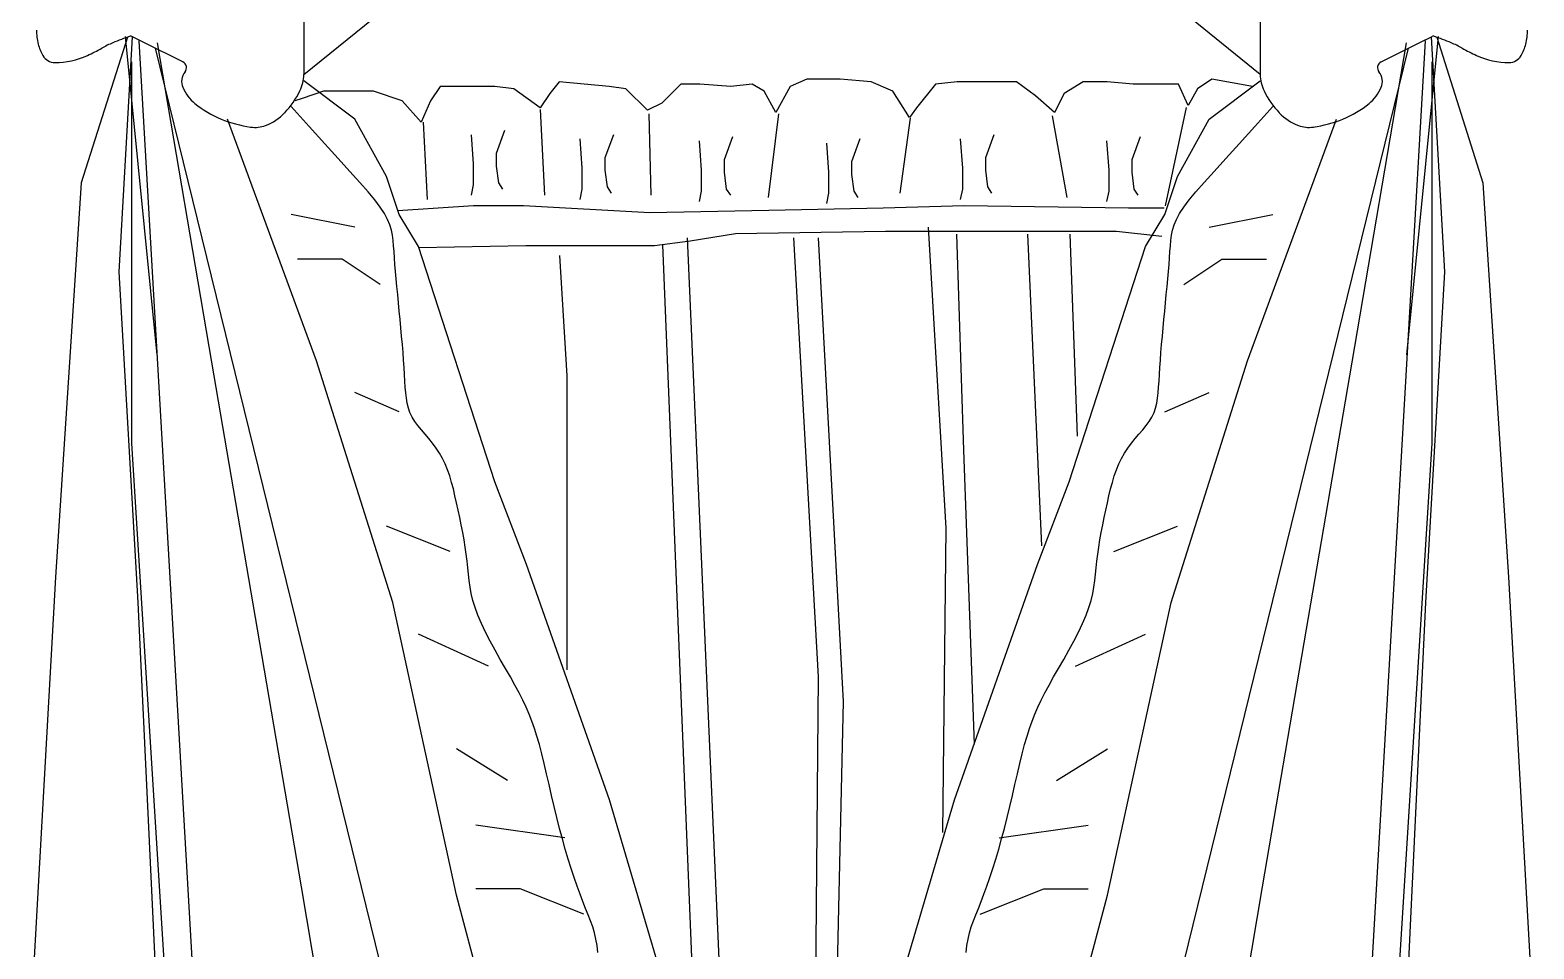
# Model space of a CAD drawing. Header units: inches. Extents: x 3.4 to 45.9, y 7.2 to 32.
# Drawn here: x 37.779 to 38.58, y 26.329 to 26.818 of the extents above; entities that cross this region are included whole.
import ezdxf

# ---------------------------------------------------------------- set-up
doc = ezdxf.new("R2010")
doc.units = ezdxf.units.IN
doc.header["$MEASUREMENT"] = 0
doc.layers.add('02', color=2, linetype='Continuous')
doc.layers.add('4', color=4, linetype='Continuous')

msp = doc.modelspace()

# ---------------------------------------------------------------- linework, layer by layer
at = {"layer": '02'}
for p, q in [((37.92514, 26.79407), (37.97934, 26.83808)), ((38.43402, 26.79407), (38.37982, 26.83808)), ((37.92514, 26.82793), (37.92514, 26.79407)), ((38.43402, 26.82793), (38.43402, 26.79407)), ((37.8269, 26.68911), (37.83405, 26.81419)), ((37.84706, 26.64493), (37.83029, 26.81438)), ((37.83741, 26.81205), (37.87615, 26.14097)), ((37.86078, 26.80084), (37.84045, 26.811)), ((38.03015, 26.05937), (37.84628, 26.80808)), ((37.87611, 26.64108), (37.84723, 26.811)), ((38.32901, 26.05937), (38.51288, 26.80808)), ((38.52174, 26.81205), (38.48301, 26.14097)), ((38.48305, 26.64108), (38.51193, 26.811)), ((38.49838, 26.80084), (38.5187, 26.811)), ((38.5121, 26.64493), (38.52887, 26.81438)), ((38.5187, 26.811), (38.52548, 26.81438)), ((38.53225, 26.68911), (38.5251, 26.81419)), ((37.83368, 26.5977), (37.83368, 26.80084)), ((38.52548, 26.5977), (38.52548, 26.80084)), ((37.95224, 26.77037), (37.92514, 26.79068)), ((38.19286, 26.79157), (38.18399, 26.78777)), ((38.2106, 26.79157), (38.19286, 26.79157)), ((38.22708, 26.7903), (38.2106, 26.79157)), ((38.40831, 26.79157), (38.4007, 26.7865)), ((38.40692, 26.77037), (38.43402, 26.79068)), ((38.42985, 26.78777), (38.40831, 26.79157)), ((37.93559, 26.78523), (37.92418, 26.78143)), ((37.9622, 26.78523), (37.93559, 26.78523)), ((37.97741, 26.78017), (37.9622, 26.78523)), ((37.99769, 26.78777), (37.99262, 26.78017)), ((38.02684, 26.78777), (37.99769, 26.78777)), ((38.03697, 26.7865), (38.02684, 26.78777)), ((38.05091, 26.77637), (38.03697, 26.7865)), ((38.05598, 26.78397), (38.05091, 26.77637)), ((38.06105, 26.7903), (38.05598, 26.78397)), ((38.08767, 26.78777), (38.06105, 26.7903)), ((38.09654, 26.7865), (38.08767, 26.78777)), ((38.10795, 26.7751), (38.09654, 26.7865)), ((38.12569, 26.78903), (38.11555, 26.7789)), ((38.13583, 26.78903), (38.12569, 26.78903)), ((38.1523, 26.78777), (38.13583, 26.78903)), ((38.16371, 26.78903), (38.1523, 26.78777)), ((38.17005, 26.78523), (38.16371, 26.78903)), ((38.17638, 26.77383), (38.17005, 26.78523)), ((38.18399, 26.78777), (38.17638, 26.77383)), ((38.23848, 26.78523), (38.22708, 26.7903)), ((38.24735, 26.7713), (38.23848, 26.78523)), ((38.2613, 26.78903), (38.25116, 26.77637)), ((38.2727, 26.7903), (38.2613, 26.78903)), ((38.30439, 26.7903), (38.2727, 26.7903)), ((38.31452, 26.7827), (38.30439, 26.7903)), ((38.32466, 26.77383), (38.31452, 26.7827)), ((38.32973, 26.78397), (38.32466, 26.77383)), ((38.33987, 26.7903), (38.32973, 26.78397)), ((38.35254, 26.7903), (38.33987, 26.7903)), ((38.36649, 26.78903), (38.35254, 26.7903)), ((38.39056, 26.78903), (38.36649, 26.78903)), ((38.39563, 26.77763), (38.39056, 26.78903)), ((38.4007, 26.7865), (38.39563, 26.77763)), ((37.9279, 26.76648), (37.91836, 26.77714)), ((37.92418, 26.78143), (37.92038, 26.78017)), ((37.98755, 26.76877), (37.97741, 26.78017)), ((37.99262, 26.78017), (37.98755, 26.76877)), ((38.0509, 26.7754), (38.05313, 26.72983)), ((38.11555, 26.7789), (38.10795, 26.7751)), ((38.25116, 26.77637), (38.24735, 26.7713)), ((38.39456, 26.77651), (38.38343, 26.72427)), ((38.43125, 26.76648), (38.44079, 26.77714)), ((37.93191, 26.64171), (37.88449, 26.77037)), ((37.96917, 26.7399), (37.95224, 26.77037)), ((37.98862, 26.76873), (37.99085, 26.7276)), ((38.10873, 26.77318), (38.10985, 26.72983)), ((38.17769, 26.77318), (38.17213, 26.72872)), ((38.24775, 26.77096), (38.24219, 26.73094)), ((38.32338, 26.77207), (38.33116, 26.72872)), ((38.38998, 26.7399), (38.40692, 26.77037)), ((38.42724, 26.64171), (38.47467, 26.77037)), ((37.93625, 26.75726), (37.9279, 26.76648)), ((38.0142, 26.76206), (38.01531, 26.7465)), ((38.032, 26.76429), (38.02755, 26.75206)), ((38.07203, 26.75984), (38.07315, 26.74428)), ((38.08983, 26.76206), (38.08538, 26.74984)), ((38.13543, 26.75873), (38.13654, 26.74317)), ((38.15322, 26.76095), (38.14877, 26.74873)), ((38.22106, 26.75984), (38.21661, 26.74761)), ((38.27444, 26.75984), (38.27556, 26.74428)), ((38.29224, 26.76206), (38.28779, 26.74984)), ((38.35229, 26.75873), (38.35341, 26.74317)), ((38.37009, 26.76095), (38.36564, 26.74873)), ((38.4229, 26.75726), (38.43125, 26.76648)), ((37.94349, 26.74932), (37.93625, 26.75726)), ((38.02755, 26.75206), (38.02755, 26.74539)), ((38.20327, 26.75762), (38.20438, 26.74206)), ((38.41567, 26.74932), (38.4229, 26.75726)), ((37.9497, 26.74251), (37.94349, 26.74932)), ((38.01531, 26.7465), (38.01531, 26.73539)), ((38.02755, 26.74539), (38.02866, 26.7365)), ((38.07315, 26.74428), (38.07315, 26.73316)), ((38.08538, 26.74984), (38.08538, 26.74317)), ((38.08538, 26.74317), (38.08649, 26.73427)), ((38.13654, 26.74317), (38.13654, 26.73205)), ((38.14877, 26.74873), (38.14877, 26.74206)), ((38.21661, 26.74761), (38.21661, 26.74094)), ((38.27556, 26.74428), (38.27556, 26.73316)), ((38.28779, 26.74984), (38.28779, 26.74317)), ((38.28779, 26.74317), (38.2889, 26.73427)), ((38.35341, 26.74317), (38.35341, 26.73205)), ((38.36564, 26.74873), (38.36564, 26.74206)), ((38.40946, 26.74251), (38.41567, 26.74932)), ((37.95495, 26.73668), (37.9497, 26.74251)), ((37.95933, 26.73167), (37.95495, 26.73668)), ((37.97595, 26.71958), (37.96917, 26.7399)), ((38.01531, 26.73539), (38.0142, 26.72983)), ((38.02866, 26.7365), (38.03088, 26.73316)), ((38.14877, 26.74206), (38.14988, 26.73316)), ((38.20438, 26.74206), (38.20438, 26.73094)), ((38.21661, 26.74094), (38.21772, 26.73205)), ((38.36564, 26.74206), (38.36675, 26.73316)), ((38.38321, 26.71958), (38.38998, 26.7399)), ((38.39983, 26.73167), (38.40421, 26.73668)), ((38.40421, 26.73668), (38.40946, 26.74251)), ((37.96291, 26.72734), (37.95933, 26.73167)), ((37.96579, 26.72353), (37.96291, 26.72734)), ((38.07315, 26.73316), (38.07203, 26.7276)), ((38.08649, 26.73427), (38.08872, 26.73094)), ((38.13654, 26.73205), (38.13543, 26.72649)), ((38.14988, 26.73316), (38.15211, 26.72983)), ((38.20438, 26.73094), (38.20327, 26.72538)), ((38.21772, 26.73205), (38.21995, 26.72872)), ((38.27556, 26.73316), (38.27444, 26.7276)), ((38.2889, 26.73427), (38.29113, 26.73094)), ((38.35341, 26.73205), (38.35229, 26.72649)), ((38.36675, 26.73316), (38.36898, 26.72983)), ((38.39337, 26.72353), (38.39624, 26.72734)), ((38.39624, 26.72734), (38.39983, 26.73167)), ((37.95224, 26.71281), (37.91836, 26.71958)), ((37.96802, 26.72011), (37.96579, 26.72353)), ((37.96971, 26.71697), (37.96802, 26.72011)), ((37.97522, 26.72175), (38.01543, 26.72443)), ((37.98611, 26.70265), (37.97595, 26.71958)), ((38.01543, 26.72443), (38.04204, 26.72443)), ((38.04204, 26.72443), (38.10921, 26.72063)), ((38.10921, 26.72063), (38.17258, 26.7219)), ((38.17258, 26.7219), (38.23341, 26.72316)), ((38.23341, 26.72316), (38.2765, 26.72443)), ((38.2765, 26.72443), (38.36395, 26.72316)), ((38.36395, 26.72316), (38.38296, 26.72316)), ((38.37304, 26.70265), (38.38321, 26.71958)), ((38.38944, 26.71697), (38.39113, 26.72011)), ((38.39113, 26.72011), (38.39337, 26.72353)), ((38.40692, 26.71281), (38.44079, 26.71958)), ((37.97094, 26.71405), (37.96971, 26.71697)), ((37.97178, 26.71126), (37.97094, 26.71405)), ((37.97234, 26.70852), (37.97178, 26.71126)), ((38.25738, 26.7129), (38.26681, 26.55267)), ((38.38681, 26.70852), (38.38737, 26.71126)), ((38.38737, 26.71126), (38.38822, 26.71405)), ((38.38822, 26.71405), (38.38944, 26.71697)), ((37.97269, 26.70576), (37.97234, 26.70852)), ((37.97293, 26.70289), (37.97269, 26.70576)), ((37.97313, 26.69983), (37.97293, 26.70289)), ((38.02676, 26.57738), (37.98611, 26.70265)), ((38.04331, 26.7029), (37.98635, 26.70192)), ((38.11175, 26.7029), (38.04331, 26.7029)), ((38.13076, 26.70543), (38.11175, 26.7029)), ((38.11592, 26.70348), (38.13478, 26.24163)), ((38.12913, 26.70725), (38.14987, 26.23598)), ((38.15484, 26.70923), (38.13076, 26.70543)), ((38.23468, 26.7105), (38.15484, 26.70923)), ((38.18571, 26.70725), (38.19891, 26.4735)), ((38.19891, 26.70725), (38.21211, 26.4603)), ((38.35761, 26.7105), (38.23468, 26.7105)), ((38.27246, 26.70913), (38.27624, 26.59414)), ((38.31018, 26.70913), (38.31773, 26.54325)), ((38.3324, 26.57738), (38.37304, 26.70265)), ((38.33282, 26.70913), (38.33659, 26.60168)), ((38.38169, 26.70796), (38.35761, 26.7105)), ((38.38603, 26.69983), (38.38623, 26.70289)), ((38.38623, 26.70289), (38.38646, 26.70576)), ((38.38646, 26.70576), (38.38681, 26.70852)), ((37.94546, 26.69588), (37.92175, 26.69588)), ((37.96579, 26.68234), (37.94546, 26.69588)), ((37.97336, 26.69653), (37.97313, 26.69983)), ((37.97365, 26.69299), (37.97336, 26.69653)), ((38.06123, 26.69782), (38.065, 26.63373)), ((38.38551, 26.69299), (38.38579, 26.69653)), ((38.38579, 26.69653), (38.38603, 26.69983)), ((38.39337, 26.68234), (38.41369, 26.69588)), ((38.41369, 26.69588), (38.43741, 26.69588)), ((37.83706, 26.51306), (37.8269, 26.68911)), ((37.97397, 26.68924), (37.97365, 26.69299)), ((37.97432, 26.6853), (37.97397, 26.68924)), ((38.38483, 26.6853), (38.38519, 26.68924)), ((38.38519, 26.68924), (38.38551, 26.69299)), ((38.52209, 26.51306), (38.53225, 26.68911)), ((37.97471, 26.68121), (37.97432, 26.6853)), ((37.97511, 26.67698), (37.97471, 26.68121)), ((38.38405, 26.67698), (38.38445, 26.68121)), ((38.38445, 26.68121), (38.38483, 26.6853)), ((37.97553, 26.67265), (37.97511, 26.67698)), ((37.97595, 26.66823), (37.97553, 26.67265)), ((38.38321, 26.66823), (38.38363, 26.67265)), ((38.38363, 26.67265), (38.38405, 26.67698)), ((37.97637, 26.66377), (37.97595, 26.66823)), ((37.97679, 26.65929), (37.97637, 26.66377)), ((38.38237, 26.65929), (38.38278, 26.66377)), ((38.38278, 26.66377), (38.38321, 26.66823)), ((37.97719, 26.65484), (37.97679, 26.65929)), ((37.97757, 26.65046), (37.97719, 26.65484)), ((38.38158, 26.65046), (38.38197, 26.65484)), ((38.38197, 26.65484), (38.38237, 26.65929)), ((37.97793, 26.64618), (37.97757, 26.65046)), ((38.38123, 26.64618), (38.38158, 26.65046)), ((37.90169, 26.49152), (37.87611, 26.64108)), ((37.97256, 26.51306), (37.93191, 26.64171)), ((37.97825, 26.64205), (37.97793, 26.64618)), ((37.97853, 26.6381), (37.97825, 26.64205)), ((38.38062, 26.6381), (38.3809, 26.64205)), ((38.3809, 26.64205), (38.38123, 26.64618)), ((38.38659, 26.51306), (38.42724, 26.64171)), ((38.45747, 26.49152), (38.48305, 26.64108)), ((37.97877, 26.63438), (37.97853, 26.6381)), ((37.97896, 26.63091), (37.97877, 26.63438)), ((37.97915, 26.62768), (37.97896, 26.63091)), ((38.065, 26.63373), (38.065, 26.47727)), ((38.38, 26.62768), (38.38019, 26.63091)), ((38.38019, 26.63091), (38.38038, 26.63438)), ((38.38038, 26.63438), (38.38062, 26.6381)), ((37.97595, 26.61463), (37.95224, 26.62478)), ((37.97938, 26.62466), (37.97915, 26.62768)), ((37.97969, 26.62182), (37.97938, 26.62466)), ((38.37947, 26.62182), (38.37978, 26.62466)), ((38.37978, 26.62466), (38.38, 26.62768)), ((38.38321, 26.61463), (38.40692, 26.62478)), ((37.98013, 26.61914), (37.97969, 26.62182)), ((37.98076, 26.6166), (37.98013, 26.61914)), ((37.9816, 26.61416), (37.98076, 26.6166)), ((38.37755, 26.61416), (38.3784, 26.6166)), ((38.3784, 26.6166), (38.37902, 26.61914)), ((38.37902, 26.61914), (38.37947, 26.62182)), ((37.98272, 26.6118), (37.9816, 26.61416)), ((37.98414, 26.6095), (37.98272, 26.6118)), ((37.98581, 26.60722), (37.98414, 26.6095)), ((37.98767, 26.60494), (37.98581, 26.60722)), ((38.37149, 26.60494), (38.37334, 26.60722)), ((38.37334, 26.60722), (38.37501, 26.6095)), ((38.37501, 26.6095), (38.37643, 26.6118)), ((38.37643, 26.6118), (38.37755, 26.61416)), ((37.98964, 26.60264), (37.98767, 26.60494)), ((37.99167, 26.60028), (37.98964, 26.60264)), ((37.99368, 26.59784), (37.99167, 26.60028)), ((38.36548, 26.59784), (38.36749, 26.60028)), ((38.36749, 26.60028), (38.36952, 26.60264)), ((38.36952, 26.60264), (38.37149, 26.60494)), ((37.86078, 26.16433), (37.83368, 26.5977)), ((37.99561, 26.5953), (37.99368, 26.59784)), ((37.9974, 26.59262), (37.99561, 26.5953)), ((37.99899, 26.58979), (37.9974, 26.59262)), ((38.27624, 26.59414), (38.28189, 26.43768)), ((38.36016, 26.58979), (38.36175, 26.59262)), ((38.36175, 26.59262), (38.36354, 26.5953)), ((38.36354, 26.5953), (38.36548, 26.59784)), ((38.49838, 26.16433), (38.52548, 26.5977)), ((38.0004, 26.58681), (37.99899, 26.58979)), ((38.00165, 26.58368), (38.0004, 26.58681)), ((38.00277, 26.58042), (38.00165, 26.58368)), ((38.35639, 26.58042), (38.35751, 26.58368)), ((38.35751, 26.58368), (38.35875, 26.58681)), ((38.35875, 26.58681), (38.36016, 26.58979)), ((38.00378, 26.57702), (38.00277, 26.58042)), ((38.00471, 26.5735), (38.00378, 26.57702)), ((38.0437, 26.53337), (38.02676, 26.57738)), ((38.31546, 26.53337), (38.3324, 26.57738)), ((38.35445, 26.5735), (38.35538, 26.57702)), ((38.35538, 26.57702), (38.35639, 26.58042)), ((38.00558, 26.56985), (38.00471, 26.5735)), ((38.00643, 26.5661), (38.00558, 26.56985)), ((38.35272, 26.5661), (38.35357, 26.56985)), ((38.35357, 26.56985), (38.35445, 26.5735)), ((38.00728, 26.56224), (38.00643, 26.5661)), ((38.00811, 26.55831), (38.00728, 26.56224)), ((38.35104, 26.55831), (38.35188, 26.56224)), ((38.35188, 26.56224), (38.35272, 26.5661)), ((38.00305, 26.54014), (37.96917, 26.55368)), ((38.00892, 26.55434), (38.00811, 26.55831)), ((38.00968, 26.55037), (38.00892, 26.55434)), ((38.26681, 26.55267), (38.26492, 26.39056)), ((38.34947, 26.55037), (38.35024, 26.55434)), ((38.35024, 26.55434), (38.35104, 26.55831)), ((38.35611, 26.54014), (38.38998, 26.55368)), ((38.01039, 26.54642), (38.00968, 26.55037)), ((38.01104, 26.54253), (38.01039, 26.54642)), ((38.34812, 26.54253), (38.34876, 26.54642)), ((38.34876, 26.54642), (38.34947, 26.55037)), ((38.01161, 26.53873), (38.01104, 26.54253)), ((38.01208, 26.53506), (38.01161, 26.53873)), ((38.01246, 26.53153), (38.01208, 26.53506)), ((38.34669, 26.53153), (38.34707, 26.53506)), ((38.34707, 26.53506), (38.34755, 26.53873)), ((38.34755, 26.53873), (38.34812, 26.54253)), ((38.0128, 26.52811), (38.01246, 26.53153)), ((38.01317, 26.52472), (38.0128, 26.52811)), ((38.08773, 26.4081), (38.0437, 26.53337)), ((38.27142, 26.4081), (38.31546, 26.53337)), ((38.34598, 26.52472), (38.34635, 26.52811)), ((38.34635, 26.52811), (38.34669, 26.53153)), ((38.01363, 26.52131), (38.01317, 26.52472)), ((38.01425, 26.51782), (38.01363, 26.52131)), ((38.3449, 26.51782), (38.34552, 26.52131)), ((38.34552, 26.52131), (38.34598, 26.52472)), ((37.854, 26.15417), (37.83706, 26.51306)), ((38.00643, 26.35731), (37.97256, 26.51306)), ((38.0151, 26.51419), (38.01425, 26.51782)), ((38.01623, 26.51037), (38.0151, 26.51419)), ((38.34292, 26.51037), (38.34406, 26.51419)), ((38.34406, 26.51419), (38.3449, 26.51782)), ((38.35272, 26.35731), (38.38659, 26.51306)), ((38.50515, 26.15417), (38.52209, 26.51306)), ((38.01773, 26.50628), (38.01623, 26.51037)), ((38.01962, 26.50191), (38.01773, 26.50628)), ((38.33954, 26.50191), (38.34143, 26.50628)), ((38.34143, 26.50628), (38.34292, 26.51037)), ((38.02337, 26.4792), (37.98611, 26.49613)), ((38.02185, 26.49729), (38.01962, 26.50191)), ((38.02433, 26.49252), (38.02185, 26.49729)), ((38.33483, 26.49252), (38.33731, 26.49729)), ((38.33578, 26.4792), (38.37304, 26.49613)), ((38.33731, 26.49729), (38.33954, 26.50191)), ((37.92386, 26.36172), (37.90169, 26.49152)), ((38.02697, 26.48766), (38.02433, 26.49252)), ((38.0297, 26.48281), (38.02697, 26.48766)), ((38.32946, 26.48281), (38.33218, 26.48766)), ((38.33218, 26.48766), (38.33483, 26.49252)), ((38.4353, 26.36172), (38.45747, 26.49152)), ((38.03241, 26.47803), (38.0297, 26.48281)), ((38.32674, 26.47803), (38.32946, 26.48281)), ((38.03504, 26.47342), (38.03241, 26.47803)), ((38.03749, 26.46904), (38.03504, 26.47342)), ((38.19891, 26.4735), (38.19514, 26.07198)), ((38.32167, 26.46904), (38.32412, 26.47342)), ((38.32412, 26.47342), (38.32674, 26.47803)), ((38.03969, 26.46495), (38.03749, 26.46904)), ((38.04166, 26.46109), (38.03969, 26.46495)), ((38.3175, 26.46109), (38.31947, 26.46495)), ((38.31947, 26.46495), (38.32167, 26.46904)), ((38.04343, 26.45736), (38.04166, 26.46109)), ((38.04504, 26.45366), (38.04343, 26.45736)), ((38.21211, 26.4603), (38.20645, 26.21336)), ((38.31412, 26.45366), (38.31572, 26.45736)), ((38.31572, 26.45736), (38.3175, 26.46109)), ((38.04651, 26.44992), (38.04504, 26.45366)), ((38.04789, 26.44603), (38.04651, 26.44992)), ((38.31127, 26.44603), (38.31264, 26.44992)), ((38.31264, 26.44992), (38.31412, 26.45366)), ((38.0492, 26.4419), (38.04789, 26.44603)), ((38.05047, 26.43744), (38.0492, 26.4419)), ((38.30868, 26.43744), (38.30996, 26.4419)), ((38.30996, 26.4419), (38.31127, 26.44603)), ((38.03353, 26.41826), (38.00643, 26.43518)), ((38.05174, 26.43259), (38.05047, 26.43744)), ((38.05302, 26.42738), (38.05174, 26.43259)), ((38.30613, 26.42738), (38.30741, 26.43259)), ((38.30741, 26.43259), (38.30868, 26.43744)), ((38.32562, 26.41826), (38.35272, 26.43518)), ((38.05431, 26.4219), (38.05302, 26.42738)), ((38.30484, 26.4219), (38.30613, 26.42738)), ((38.05562, 26.41621), (38.05431, 26.4219)), ((38.05696, 26.41039), (38.05562, 26.41621)), ((38.30219, 26.41039), (38.30353, 26.41621)), ((38.30353, 26.41621), (38.30484, 26.4219)), ((38.05833, 26.40451), (38.05696, 26.41039)), ((38.11483, 26.31668), (38.08773, 26.4081)), ((38.24432, 26.31668), (38.27142, 26.4081)), ((38.30082, 26.40451), (38.30219, 26.41039)), ((38.05974, 26.39864), (38.05833, 26.40451)), ((38.0612, 26.39286), (38.05974, 26.39864)), ((38.29796, 26.39286), (38.29941, 26.39864)), ((38.29941, 26.39864), (38.30082, 26.40451)), ((38.06402, 26.38778), (38.0166, 26.39456)), ((38.0627, 26.38723), (38.0612, 26.39286)), ((38.29513, 26.38778), (38.34256, 26.39456)), ((38.29645, 26.38723), (38.29796, 26.39286)), ((38.06425, 26.38178), (38.0627, 26.38723)), ((38.2949, 26.38178), (38.29645, 26.38723)), ((38.06582, 26.37653), (38.06425, 26.38178)), ((38.06741, 26.37149), (38.06582, 26.37653)), ((38.29175, 26.37149), (38.29333, 26.37653)), ((38.29333, 26.37653), (38.2949, 26.38178)), ((38.06899, 26.36669), (38.06741, 26.37149)), ((38.07057, 26.36215), (38.06899, 26.36669)), ((38.28859, 26.36215), (38.29016, 26.36669)), ((38.29016, 26.36669), (38.29175, 26.37149)), ((37.9425, 26.25109), (37.92386, 26.36172)), ((38.04031, 26.3607), (38.0166, 26.3607)), ((38.07418, 26.34716), (38.04031, 26.3607)), ((38.07211, 26.35789), (38.07057, 26.36215)), ((38.28497, 26.34716), (38.31885, 26.3607)), ((38.28704, 26.35789), (38.28859, 26.36215)), ((38.31885, 26.3607), (38.34256, 26.3607)), ((38.41666, 26.25109), (38.4353, 26.36172)), ((38.03692, 26.2422), (38.00643, 26.35731)), ((38.07362, 26.35393), (38.07211, 26.35789)), ((38.07507, 26.35026), (38.07362, 26.35393)), ((38.28409, 26.35026), (38.28554, 26.35393)), ((38.28554, 26.35393), (38.28704, 26.35789)), ((38.32223, 26.2422), (38.35272, 26.35731)), ((38.07644, 26.34684), (38.07507, 26.35026)), ((38.07771, 26.34357), (38.07644, 26.34684)), ((38.07884, 26.34038), (38.07771, 26.34357)), ((38.28031, 26.34038), (38.28145, 26.34357)), ((38.28145, 26.34357), (38.28271, 26.34684)), ((38.28271, 26.34684), (38.28409, 26.35026)), ((38.07982, 26.3372), (38.07884, 26.34038)), ((38.0806, 26.33393), (38.07982, 26.3372)), ((38.27855, 26.33393), (38.27934, 26.3372)), ((38.27934, 26.3372), (38.28031, 26.34038)), ((38.08118, 26.33051), (38.0806, 26.33393)), ((38.08152, 26.32684), (38.08118, 26.33051)), ((38.27763, 26.32684), (38.27797, 26.33051)), ((38.27797, 26.33051), (38.27855, 26.33393))]:
    msp.add_line(p, q, dxfattribs=at)
for centre, radius, start, end in [((37.85921, 26.7977), 0.00351, 320.72519, 63.44651), ((38.49995, 26.7977), 0.00351, 116.55349, 219.27481), ((37.86808, 26.79044), 0.00795, 140.72519, 203.27604), ((37.90578, 26.79407), 0.01935, 333.42336, 0), ((38.45337, 26.79407), 0.01935, 180, 206.57664), ((38.49107, 26.79044), 0.00795, 336.72396, 39.27481), ((37.88197, 26.79642), 0.02308, 203.27604, 230.20867), ((37.87897, 26.80748), 0.04933, 316.86907, 333.42336), ((38.48018, 26.80748), 0.04933, 206.57664, 223.13093), ((38.47718, 26.79642), 0.02308, 309.79133, 336.72396), ((37.90073, 26.81893), 0.05238, 230.20867, 247.99203), ((38.45843, 26.81893), 0.05238, 292.00797, 309.79133), ((37.90639, 26.83294), 0.06749, 247.99203, 261.87395), ((37.89915, 26.78222), 0.01626, 261.87395, 290.3809), ((37.8956, 26.79177), 0.02644, 290.3809, 316.84566), ((38.46378, 26.79212), 0.02686, 223.13093, 249.52312), ((38.46001, 26.78222), 0.01626, 249.6191, 278.12605), ((38.45276, 26.83294), 0.06749, 278.12605, 292.00797)]:
    msp.add_arc(centre, radius, start, end, dxfattribs=at)
at = {"layer": '4'}
for p, q in [((37.83123, 26.81394), (37.80658, 26.73651)), ((37.84045, 26.811), (37.83368, 26.81438)), ((38.52793, 26.81394), (38.55258, 26.73651)), ((37.80658, 26.73651), (37.79303, 26.5266)), ((38.55258, 26.73651), (38.56613, 26.5266)), ((37.79303, 26.5266), (37.77948, 26.28621)), ((38.56613, 26.5266), (38.57968, 26.28621))]:
    msp.add_line(p, q, dxfattribs=at)
for centre, radius, start, end in [((37.81357, 26.81777), 0.03071, 180, 194.04306), ((38.54558, 26.81777), 0.03071, 345.95694, 360), ((37.80662, 26.81603), 0.02354, 194.04306, 210.09396), ((37.77006, 26.89238), 0.09676, 294.35347, 299.45882), ((37.84495, 26.75979), 0.05551, 112.71691, 119.45882), ((37.87422, 26.68989), 0.13129, 108.42626, 112.71691), ((37.83311, 26.81326), 0.00126, 63.44657, 108.42626), ((38.52604, 26.81326), 0.00126, 71.57374, 116.55343), ((38.48494, 26.68989), 0.13129, 67.28309, 71.57374), ((38.5142, 26.75979), 0.05551, 60.54118, 67.28309), ((38.58909, 26.89238), 0.09676, 240.54118, 245.64653), ((38.55253, 26.81603), 0.02354, 329.90604, 345.95694), ((37.79271, 26.80797), 0.00747, 210.09396, 270), ((37.79271, 26.84234), 0.04184, 270, 294.35347), ((38.56644, 26.84234), 0.04184, 245.64653, 270), ((38.56644, 26.80797), 0.00747, 270, 329.90604)]:
    msp.add_arc(centre, radius, start, end, dxfattribs=at)

doc.saveas('drawing.dxf')
